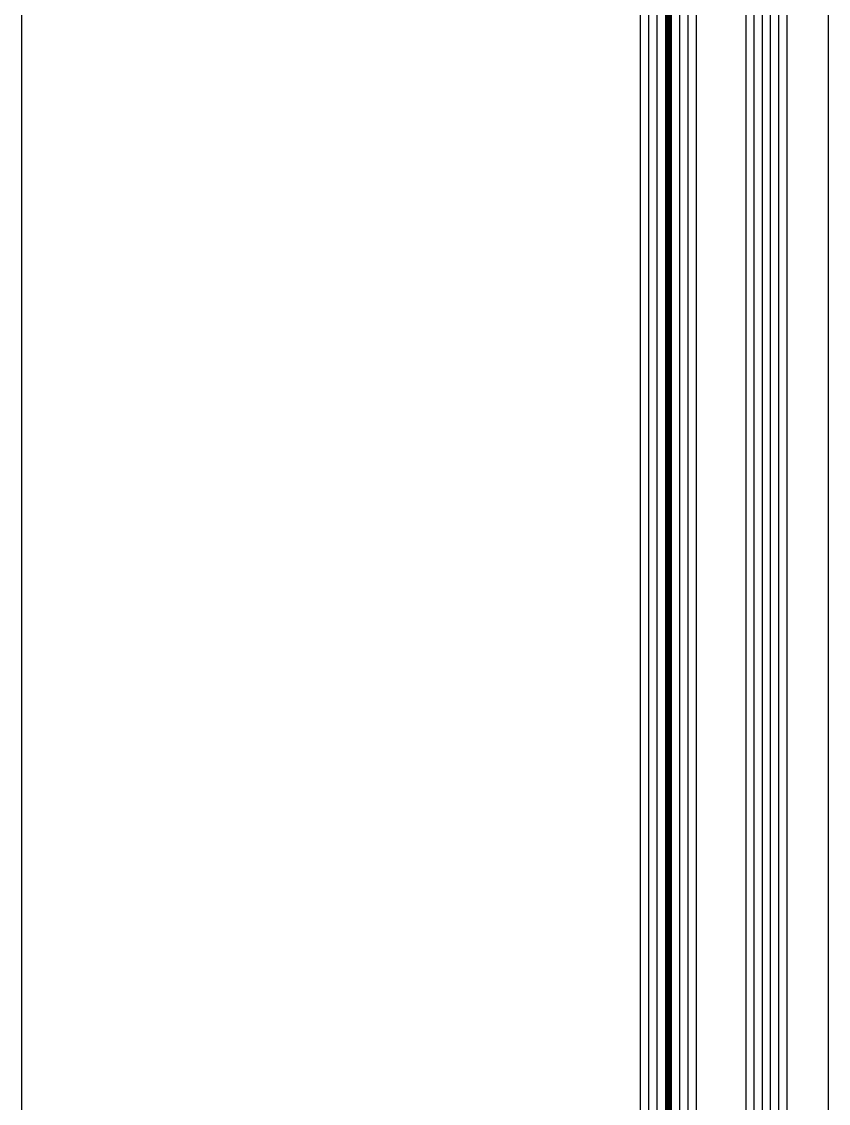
# Model space of a CAD drawing. Header units: millimetres. Extents: x 12351878 to 12381578, y 696206 to 738256.
# Drawn here: x 12356634.5 to 12356830, y 715541.6 to 715803.7 of the extents above; entities that cross this region are included whole.
import ezdxf

# ---------------------------------------------------------------- set-up
doc = ezdxf.new("R2010")
doc.units = ezdxf.units.MM
doc.header["$LTSCALE"] = 1000
doc.linetypes.add('HIDDEN', pattern=[0.125, 0.0625, -0.0625])
for name, color, linetype in [('EXTRUSION-V', 141, 'Continuous'), ('GLASS', 1, 'Continuous'), ('GLASS-V', 11, 'Continuous'), ('SYMBOL', 7, 'Continuous')]:
    doc.layers.add(name, color=color, linetype=linetype)

# ---------------------------------------------------------------- blocks, each defined once
blk = doc.blocks.new('*U102')
at = {"layer": 'GLASS'}
for points in [[(1964.26, 23.5), (1, 23.5), (0, 24.5), (0, 32.5), (1, 33.5), (1964.26, 33.5)], [(1964.26, 11.5), (1, 11.5), (0, 10.5), (0, 6.5), (1, 5.5), (1964.26, 5.5)], [(1964.26, 4), (1, 4), (0, 3), (0, -1), (1, -2), (1964.26, -2)]]:
    blk.add_lwpolyline(points, dxfattribs=at)
at = {"layer": 'GLASS-V'}
for p, q in [((0, 31.5), (1964.26, 31.5)), ((0, 29.5), (1964.26, 29.5)), ((0, 27.5), (1964.26, 27.5)), ((0, 25.5), (1964.26, 25.5)), ((0, 9.5), (1964.26, 9.5)), ((0, 7.5), (1964.26, 7.5)), ((0, 2), (1964.26, 2)), ((0, 0), (1964.26, 0))]:
    blk.add_line(p, q, dxfattribs=at)
at = {"layer": 'GLASS-V', "linetype": 'HIDDEN', "const_width": 1.5}
blk.add_lwpolyline([(1, 4.75), (1964.26, 4.75)], dxfattribs=at)
blk = doc.blocks.new('bnc01')
at = {"layer": 'EXTRUSION-V'}
blk.add_line((3232.5, 2780.57, 0), (3232.5, 4709.33, 0), dxfattribs=at)
at = {"layer": 'EXTRUSION-V', "elevation": 0}
blk.add_lwpolyline([(3037, 4709.33), (3037, 2725.57), (3177, 2725.57)], dxfattribs=at)
at = {"color": 0, "linetype": 'ByBlock', "xscale": -1, "rotation": 270}
blk.add_blockref('*U102', (3189, 2745.07, 0), dxfattribs=at)
blk = doc.blocks.new('*U157')
at = {"layer": 'GLASS'}
for points in [[(574, 11.5), (1, 11.5), (0, 10.5), (0, 6.5), (1, 5.5), (574, 5.5)], [(574, 4), (1, 4), (0, 3), (0, -1), (1, -2), (574, -2)]]:
    blk.add_lwpolyline(points, dxfattribs=at)
at = {"layer": 'GLASS-V'}
for p, q in [((0, 9.5), (574, 9.5)), ((0, 7.5), (574, 7.5)), ((0, 2), (574, 2)), ((0, 0), (574, 0))]:
    blk.add_line(p, q, dxfattribs=at)
at = {"layer": 'GLASS-V', "linetype": 'HIDDEN', "const_width": 1.5}
blk.add_lwpolyline([(1, 4.75), (574, 4.75)], dxfattribs=at)
blk = doc.blocks.new('apqs03')
at = {"layer": 'EXTRUSION-V'}
blk.add_line((3232.5, -2919.43, 0), (3232.5, -2134.43, 0), dxfattribs=at)
at = {"layer": 'EXTRUSION-V', "elevation": 0}
blk.add_lwpolyline([(3037, -1584.43), (3037, -2974.43)], dxfattribs=at)
at = {"color": 0, "linetype": 'ByBlock', "xscale": -1, "rotation": 270}
blk.add_blockref('*U157', (3189, -2954.93, 0), dxfattribs=at)

msp = doc.modelspace()

# ---------------------------------------------------------------- block references
at = {"layer": 'SYMBOL'}
for name, p in [('apqs03', (12353597.5, 718272.93)), ('bnc01', (12353597.5, 712572.93))]:
    msp.add_blockref(name, p, dxfattribs=at)

doc.saveas('drawing.dxf')
